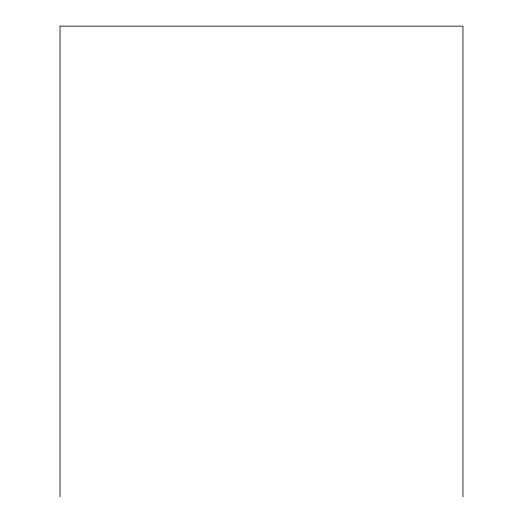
<?xml version="1.0" encoding="UTF-8"?>
<svg xmlns="http://www.w3.org/2000/svg" width="523" height="523" viewBox="0 0 523 523"><rect width="100%" height="100%" fill="white"/><g stroke="black" fill="none" stroke-linecap="round" stroke-linejoin="round"><path stroke-width="0.78" d="M462.973 496.85L462.973 26.15L60.027 26.15L60.027 496.85"/></g></svg>
